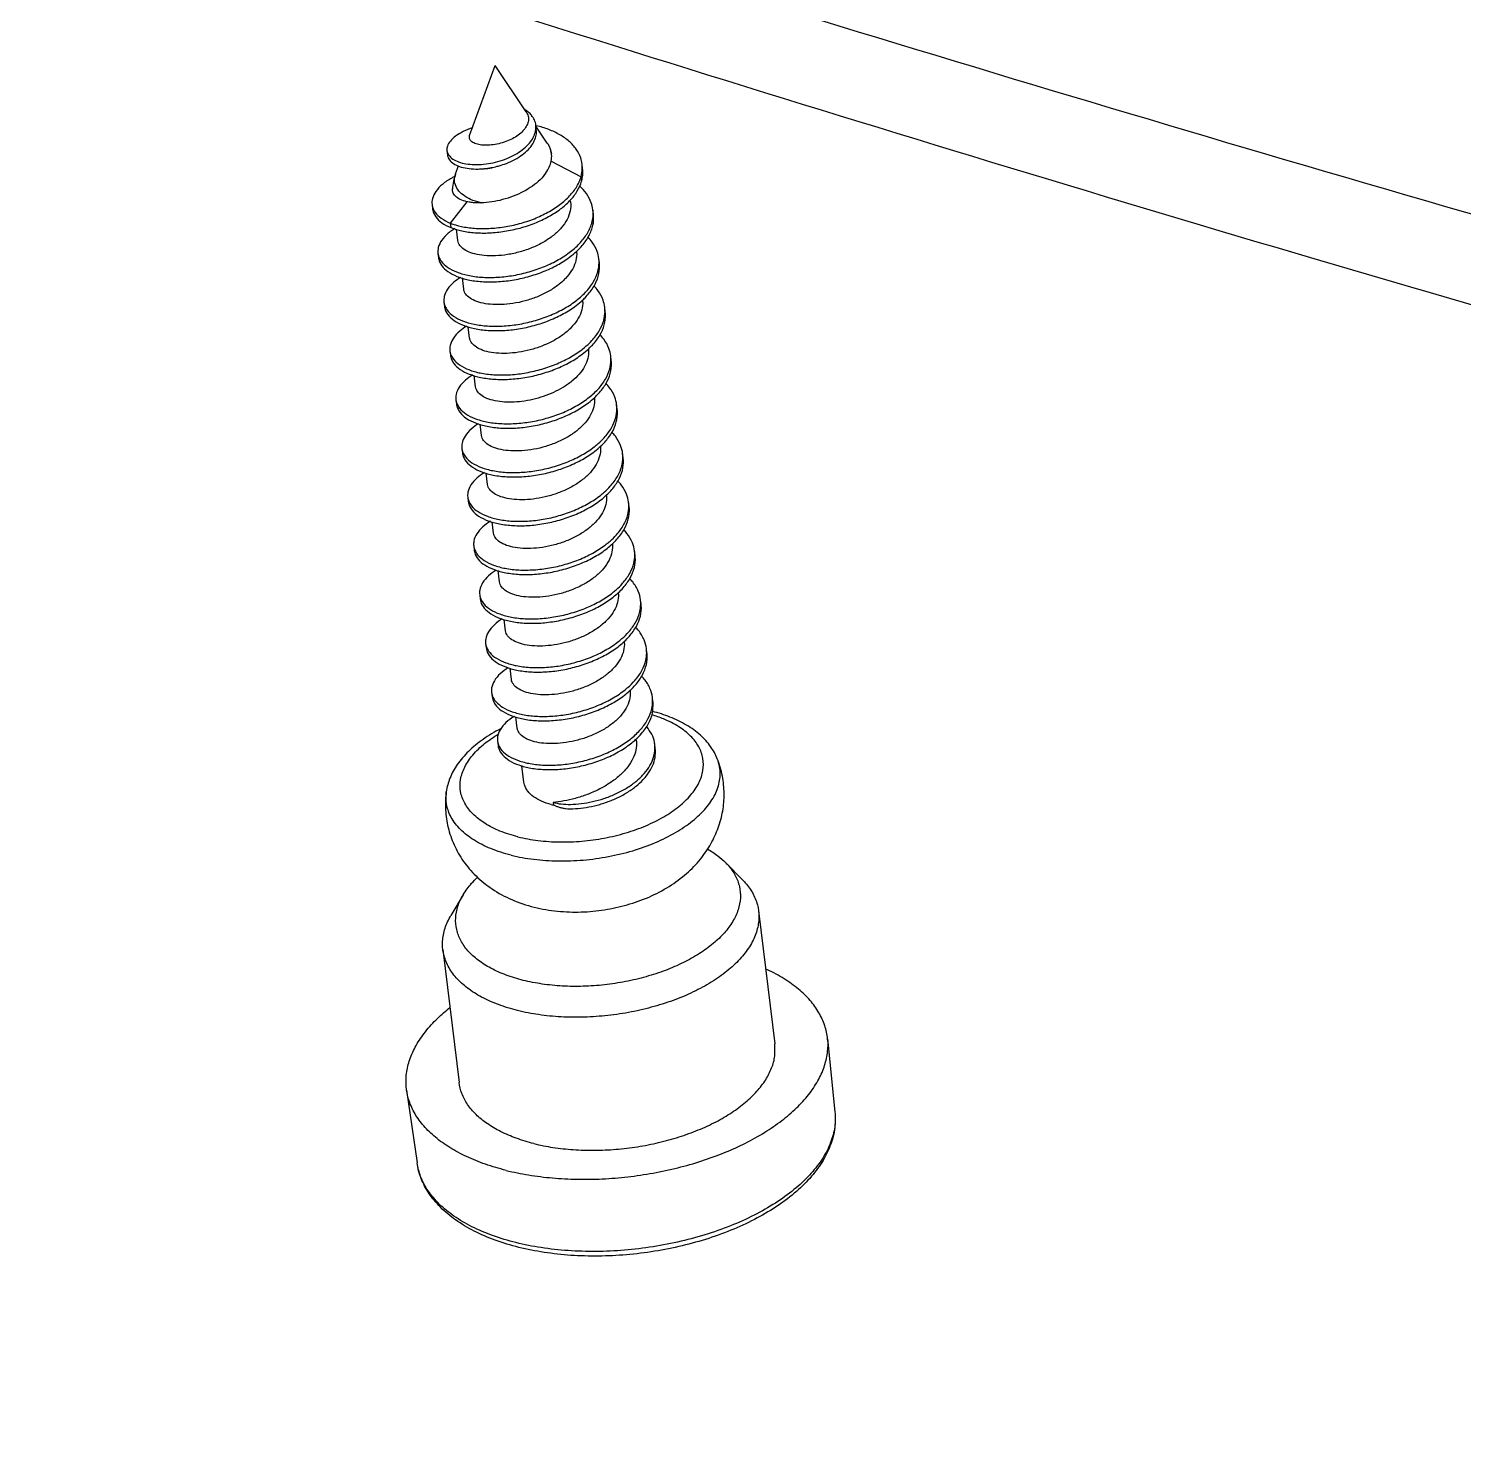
# Model space of a CAD drawing. Header units: millimetres. Extents: x 4625 to 5204, y 1432 to 1835.
# Drawn here: x 4819.07 to 4843.42, y 1479.66 to 1503.87 of the extents above; entities that cross this region are included whole.
import ezdxf

# ---------------------------------------------------------------- set-up
doc = ezdxf.new("R2010")
doc.units = ezdxf.units.MM

# ---------------------------------------------------------------- blocks, each defined once
blk = doc.blocks.new('*u21')
at = {"color": 7, "linetype": 'Continuous'}
for p, q in [((-75.734, 63.794), (-75.252, 65.114)), ((-74.665, 64.243), (-75.252, 65.114)), ((-74.268, 63.653), (-74.484, 63.974)), ((-74.476, 63.907), (-74.484, 63.974)), ((-76.161, 63.51), (-76.151, 63.426)), ((-75.997, 63.071), (-75.942, 63.222)), ((-74.195, 63.31), (-73.632, 63.017)), ((-73.602, 63.172), (-73.612, 63.256)), ((-73.632, 63.017), (-73.622, 62.933)), ((-75.787, 62.547), (-76.101, 62.143)), ((-73.83, 62.541), (-73.834, 62.576)), ((-76.443, 62.492), (-76.433, 62.409)), ((-73.399, 62.312), (-73.409, 62.396)), ((-76.101, 62.143), (-76.091, 62.06)), ((-75.957, 61.814), (-75.983, 62.027)), ((-76.331, 61.572), (-76.32, 61.488)), ((-73.286, 61.392), (-73.297, 61.475)), ((-75.845, 60.893), (-75.871, 61.107)), ((-76.218, 60.652), (-76.208, 60.568)), ((-73.174, 60.471), (-73.184, 60.555)), ((-75.733, 59.973), (-75.759, 60.187)), ((-76.106, 59.731), (-76.096, 59.648)), ((-73.062, 59.551), (-73.072, 59.635)), ((-75.62, 59.053), (-75.646, 59.266)), ((-75.994, 58.811), (-75.983, 58.727)), ((-72.949, 58.631), (-72.96, 58.714)), ((-75.508, 58.132), (-75.534, 58.346)), ((-75.881, 57.891), (-75.871, 57.807)), ((-72.837, 57.71), (-72.847, 57.794)), ((-75.396, 57.212), (-75.422, 57.425)), ((-75.769, 56.97), (-75.759, 56.887)), ((-72.725, 56.79), (-72.735, 56.874)), ((-75.283, 56.292), (-75.309, 56.505)), ((-75.657, 56.05), (-75.647, 55.966)), ((-72.612, 55.87), (-72.623, 55.953)), ((-75.171, 55.372), (-75.197, 55.584)), ((-75.544, 55.13), (-75.534, 55.046)), ((-72.5, 54.949), (-72.51, 55.033)), ((-75.059, 54.451), (-75.085, 54.664)), ((-75.432, 54.21), (-75.422, 54.126)), ((-72.388, 54.029), (-72.398, 54.113)), ((-74.946, 53.531), (-74.972, 53.743)), ((-75.32, 53.289), (-75.31, 53.206)), ((-72.275, 53.109), (-72.286, 53.192)), ((-74.834, 52.611), (-74.86, 52.823)), ((-75.207, 52.369), (-75.197, 52.285)), ((-72.59, 52.385), (-72.593, 52.413)), ((-72.232, 52.227), (-72.242, 52.311)), ((-74.71, 51.595), (-74.748, 51.902)), ((-74.16, 51.211), (-74.154, 51.163)), ((-70.903, 50.072), (-70.585, 49.749)), ((-75.855, 49.468), (-76.086, 49.078)), ((-70.283, 49.163), (-69.976, 46.653)), ((-76.239, 48.436), (-75.932, 45.926)), ((-68.981, 46.75), (-68.842, 45.369)), ((-76.922, 45.781), (-76.725, 44.407))]:
    blk.add_line(p, q, dxfattribs=at)
for centre, radius, start, end in [((-75.019, 63.784), 0.601, 52.5278, 57.3183), ((-74.995, 63.816), 0.561, 50.5394, 52.4931), ((-74.916, 63.898), 0.448, 38.429, 41.4119), ((-74.856, 63.95), 0.372, 350.8768, 353.4232), ((-74.956, 61.986), 2.052, 76.4798, 76.7929), ((-74.824, 63.95), 0.341, 4.7065, 6.943), ((-74.842, 63.949), 0.358, 353.3605, 4.6336), ((-75.948, 63.549), 0.219, 211.914, 215.2548), ((-74.604, 63.4), 0.418, 4.817, 6.9853), ((-75.027, 62.717), 1.033, 159.946, 176.1376), ((-75.601, 64.56), 1.397, 271.0361, 271.1868), ((-75.603, 64.615), 1.452, 271.2134, 275.4435), ((-75.608, 64.674), 1.512, 275.4172, 275.6687), ((-75.555, 64.295), 1.131, 274.589, 274.9335), ((-75.615, 64.738), 1.576, 275.6964, 280.4667), ((-75.559, 64.331), 1.167, 274.946, 277.6648), ((-75.565, 64.378), 1.215, 277.6545, 278.7793), ((-75.572, 64.425), 1.263, 278.7875, 281.1493), ((-75.621, 64.774), 1.612, 280.4566, 284.5749), ((-75.582, 64.474), 1.313, 281.1415, 282.2662), ((-75.62, 64.772), 1.61, 284.5684, 286.1028), ((-74.18, 63.186), 0.572, 358.7431, 7.0187), ((-74.304, 63.207), 0.698, 338.1992, 344.1605), ((-74.246, 63.11), 0.649, 344.1883, 351.4212), ((-75.224, 63.774), 1.283, 256.0035, 256.9679), ((-74.008, 62.322), 0.604, 359.1841, 7.0354), ((-75.4, 61.052), 1.163, 121.8878, 124.4309), ((-73.895, 61.402), 0.603, 359.1733, 7.0366), ((-73.782, 60.481), 0.602, 359.1616, 7.0364), ((-73.669, 59.561), 0.601, 359.1492, 7.0347), ((-73.556, 58.641), 0.601, 359.1364, 7.0317), ((-75.596, 57.924), 0.288, 186.6878, 194.1552), ((-73.443, 57.721), 0.6, 359.1234, 7.0275), ((-75.482, 57.004), 0.289, 186.6972, 194.7507), ((-75.476, 57.006), 0.295, 194.8671, 202.6213), ((-73.331, 56.8), 0.6, 359.1103, 7.0222), ((-73.451, 55.747), 0.871, 38.2667, 44.0797), ((-75.368, 56.084), 0.29, 186.711, 195.3456), ((-75.364, 56.086), 0.295, 195.4546, 202.5708), ((-73.218, 55.88), 0.6, 359.0951, 7.0094), ((-75.254, 55.164), 0.292, 186.7291, 195.9398), ((-75.251, 55.165), 0.295, 196.042, 202.5197), ((-73.106, 54.96), 0.6, 359.0852, 7.0089), ((-75.141, 54.244), 0.293, 186.7512, 196.5336), ((-75.139, 54.245), 0.295, 196.6291, 202.4684), ((-72.994, 54.04), 0.6, 359.0735, 7.0012), ((-75.027, 53.324), 0.295, 186.7769, 197.1268), ((-75.026, 53.325), 0.296, 197.216, 202.4174), ((-72.882, 53.119), 0.601, 359.0519, 6.9929), ((-74.913, 52.404), 0.296, 186.8059, 197.7197), ((-74.914, 52.404), 0.296, 197.8027, 202.3673), ((-72.817, 52.241), 0.579, 358.5886, 6.9027), ((-72.823, 52.241), 0.585, 354.6616, 358.6015), ((-73.856, 52.524), 1.394, 256.0082, 257.6372)]:
    blk.add_arc(centre, radius, start, end, dxfattribs=at)
for points, start_tangent, end_tangent in [([(33.909, 41.144), (11.547, 45.477), (-12.543, 50.765), (-36.496, 56.701), (-60.715, 63.444), (-84.051, 70.705)], (-0.983867, 0.178903), (-0.950152, 0.311788)), ([(-82.626, 68.581), (-59.808, 61.474), (-36.36, 54.918), (-12.318, 48.924), (12.281, 43.501), (35.994, 38.909)], (0.950152, -0.311788), (0.984013, -0.178095)), ([(-74.665, 64.243), (-74.664, 64.241), (-74.63, 64.163), (-74.626, 64.078), (-74.652, 63.99), (-74.709, 63.904), (-74.792, 63.822), (-74.898, 63.751), (-75.019, 63.692), (-75.152, 63.648), (-75.288, 63.621), (-75.416, 63.611)], (0.558024, -0.829825), (-0.99999, -0.004476)), ([(-74.581, 64.194), (-74.638, 64.249)], (-0.661306, 0.750117), (-0.771994, 0.63563)), ([(-74.486, 63.991), (-74.486, 63.994), (-74.513, 64.09), (-74.566, 64.176)], (-0.12094, 0.99266), (-0.621375, 0.783513)), ([(-75.68, 63.941), (-75.857, 63.868), (-75.999, 63.783), (-76.097, 63.691), (-76.152, 63.597), (-76.161, 63.51)], (-0.94872, -0.316118), (0.119505, -0.992834)), ([(-76.126, 63.423), (-76.052, 63.352), (-75.942, 63.297), (-75.803, 63.262), (-75.643, 63.247), (-75.469, 63.254), (-75.29, 63.282), (-75.115, 63.33), (-74.95, 63.397), (-74.804, 63.479), (-74.68, 63.574), (-74.585, 63.677), (-74.521, 63.784), (-74.488, 63.891)], (0.577138, -0.816647), (0.158522, 0.987355)), ([(-75.174, 63.225), (-75.04, 63.27), (-74.88, 63.344), (-74.74, 63.433), (-74.626, 63.533), (-74.543, 63.64), (-74.492, 63.749), (-74.473, 63.856), (-74.476, 63.907)], (0.960756, 0.277394), (-0.121177, 0.992631)), ([(-73.612, 63.256), (-73.639, 63.374), (-73.723, 63.537), (-73.856, 63.684), (-74.031, 63.808), (-74.241, 63.908), (-74.476, 63.981)], (-0.121862, 0.992547), (-0.972287, 0.23379)), ([(-75.416, 63.611), (-75.537, 63.62), (-75.637, 63.647), (-75.705, 63.689), (-75.737, 63.741), (-75.733, 63.794)], (-0.99999, -0.004476), (0.324765, 0.945795)), ([(-74.268, 63.653), (-74.215, 63.552), (-74.189, 63.451)], (0.558533, -0.829483), (0.130498, -0.991449)), ([(-74.189, 63.451), (-74.215, 63.554), (-74.268, 63.653)], (-0.12158, 0.992582), (-0.566898, 0.823788)), ([(-76.161, 63.51), (-76.161, 63.506), (-76.133, 63.433)], (0.119505, -0.992834), (0.528555, -0.848899)), ([(-76.151, 63.427), (-76.146, 63.399), (-76.1, 63.318), (-76.013, 63.251), (-75.892, 63.201), (-75.744, 63.171), (-75.575, 63.163)], (0.115677, -0.993287), (0.999837, 0.018081)), ([(-74.195, 63.31), (-74.187, 63.435)], (0.198384, 0.980124), (-0.083938, 0.996471)), ([(-75.534, 62.529), (-75.714, 62.59), (-75.857, 62.674), (-75.958, 62.776), (-76.011, 62.893), (-76.012, 63.016), (-75.997, 63.071)], (-0.9703, 0.241905), (0.343386, 0.939194)), ([(-74.294, 63.093), (-74.404, 62.962), (-74.548, 62.842), (-74.719, 62.736), (-74.91, 62.65), (-75.111, 62.585), (-75.316, 62.542), (-75.513, 62.524)], (-0.564161, -0.825665), (-0.999462, -0.032788)), ([(-74.294, 63.093), (-74.231, 63.2), (-74.195, 63.31)], (0.584982, 0.811046), (0.198384, 0.980124)), ([(-73.632, 63.017), (-73.608, 63.174)], (0.272004, 0.962296), (0.021716, 0.999764)), ([(-73.604, 63.013), (-73.598, 63.117), (-73.602, 63.172)], (0.148581, 0.9889), (-0.121953, 0.992536)), ([(-76.013, 63.023), (-76.07, 62.993), (-76.247, 62.873), (-76.37, 62.742), (-76.435, 62.605), (-76.443, 62.492)], (-0.894203, -0.447663), (0.117203, -0.993108)), ([(-76.101, 62.143), (-75.89, 62.08), (-75.644, 62.045), (-75.37, 62.042), (-75.083, 62.071), (-74.793, 62.133), (-74.513, 62.226), (-74.256, 62.348), (-74.03, 62.493), (-73.847, 62.657), (-73.712, 62.833), (-73.655, 62.948)], (0.926084, -0.377318), (0.37049, 0.928836)), ([(-75.787, 62.547), (-75.913, 62.59), (-76.002, 62.652), (-76.05, 62.727), (-76.057, 62.787)], (-0.974176, 0.22579), (0.060845, 0.998147)), ([(-73.848, 62.561), (-73.836, 62.573), (-73.702, 62.75), (-73.622, 62.933)], (0.692197, 0.721709), (0.272004, 0.962296)), ([(-73.409, 62.396), (-73.439, 62.523), (-73.532, 62.702), (-73.66, 62.843)], (-0.121996, 0.992531), (-0.743306, 0.668951)), ([(-76.091, 62.06), (-75.88, 61.996), (-75.633, 61.961), (-75.36, 61.958), (-75.073, 61.988), (-74.783, 62.05), (-74.503, 62.143), (-74.245, 62.264), (-74.02, 62.409), (-73.848, 62.561)], (0.926084, -0.377318), (0.692197, 0.721709)), ([(-75.513, 62.524), (-75.612, 62.524), (-75.703, 62.532), (-75.787, 62.547)], (-0.999462, -0.032788), (-0.974176, 0.22579)), ([(-73.83, 62.541), (-73.829, 62.536), (-73.837, 62.374), (-73.896, 62.211), (-74.004, 62.055), (-74.154, 61.911), (-74.34, 61.784), (-74.553, 61.679), (-74.783, 61.6), (-75.017, 61.549), (-75.246, 61.525), (-75.457, 61.531)], (0.121414, -0.992602), (-0.995629, 0.093396)), ([(-76.443, 62.492), (-76.44, 62.471), (-76.422, 62.414)], (0.117203, -0.993108), (0.38653, -0.922277)), ([(-76.433, 62.409), (-76.429, 62.387), (-76.373, 62.261), (-76.258, 62.15), (-76.091, 62.06)], (0.117203, -0.993108), (0.926084, -0.377318)), ([(-76.422, 62.414), (-76.383, 62.345), (-76.269, 62.234), (-76.101, 62.143)], (0.38653, -0.922277), (0.926084, -0.377318)), ([(-73.757, 61.665), (-73.661, 61.758), (-73.518, 61.943), (-73.431, 62.137), (-73.404, 62.313)], (0.751273, 0.659992), (0.01417, 0.9999)), ([(-73.711, 61.614), (-73.651, 61.674), (-73.508, 61.86), (-73.421, 62.054), (-73.394, 62.249), (-73.399, 62.312)], (0.729409, 0.684077), (-0.121996, 0.992531)), ([(-76.057, 62.011), (-76.138, 61.95), (-76.26, 61.818), (-76.324, 61.682), (-76.331, 61.572)], (-0.82458, -0.565746), (0.116995, -0.993133)), ([(-75.457, 61.531), (-75.634, 61.56), (-75.779, 61.612), (-75.883, 61.681), (-75.943, 61.763), (-75.957, 61.814)], (-0.995629, 0.093396), (-0.124529, 0.992216)), ([(-73.297, 61.475), (-73.328, 61.607), (-73.423, 61.785), (-73.499, 61.875)], (-0.122067, 0.992522), (-0.694356, 0.719632)), ([(-76.331, 61.572), (-76.327, 61.548), (-76.31, 61.494)], (0.116995, -0.993133), (0.386108, -0.922454)), ([(-76.32, 61.488), (-76.316, 61.464), (-76.259, 61.338), (-76.143, 61.228), (-75.974, 61.138), (-75.758, 61.073), (-75.506, 61.039), (-75.226, 61.036), (-74.932, 61.067), (-74.634, 61.131), (-74.346, 61.227), (-74.078, 61.352), (-73.844, 61.503), (-73.711, 61.614)], (0.116995, -0.993133), (0.729409, 0.684077)), ([(-76.31, 61.494), (-76.269, 61.422), (-76.153, 61.311), (-75.984, 61.221), (-75.769, 61.157), (-75.516, 61.122), (-75.237, 61.12), (-74.942, 61.15), (-74.644, 61.214), (-74.356, 61.31), (-74.089, 61.436), (-73.854, 61.587), (-73.757, 61.665)], (0.386108, -0.922454), (0.751273, 0.659992)), ([(-73.717, 61.615), (-73.714, 61.555), (-73.739, 61.399), (-73.81, 61.246), (-73.923, 61.1), (-74.077, 60.964), (-74.263, 60.844), (-74.469, 60.748), (-74.688, 60.675), (-74.917, 60.626), (-75.141, 60.605), (-75.345, 60.61)], (0.111928, -0.993716), (-0.995629, 0.093396)), ([(-73.645, 60.745), (-73.545, 60.842), (-73.403, 61.028), (-73.318, 61.222), (-73.292, 61.393)], (0.751402, 0.659844), (0.01429, 0.999898)), ([(-73.599, 60.693), (-73.534, 60.758), (-73.393, 60.944), (-73.308, 61.138), (-73.282, 61.334), (-73.286, 61.392)], (0.729412, 0.684074), (-0.122067, 0.992522)), ([(-75.902, 61.119), (-76.029, 61.026), (-76.15, 60.895), (-76.212, 60.758), (-76.218, 60.652)], (-0.848733, -0.528822), (0.116892, -0.993145)), ([(-75.345, 60.61), (-75.522, 60.64), (-75.668, 60.692), (-75.774, 60.763), (-75.833, 60.846), (-75.845, 60.893)], (-0.995629, 0.093396), (-0.122224, 0.992503)), ([(-73.184, 60.555), (-73.217, 60.691), (-73.314, 60.869), (-73.386, 60.954)], (-0.122123, 0.992515), (-0.693835, 0.720134)), ([(-76.218, 60.652), (-76.214, 60.624), (-76.197, 60.574)], (0.116892, -0.993145), (0.385658, -0.922642)), ([(-76.208, 60.568), (-76.203, 60.54), (-76.144, 60.415), (-76.027, 60.305), (-75.857, 60.215), (-75.641, 60.152), (-75.387, 60.118), (-75.107, 60.116), (-74.812, 60.147), (-74.515, 60.212), (-74.227, 60.309), (-73.96, 60.435), (-73.726, 60.586), (-73.599, 60.693)], (0.116892, -0.993145), (0.729412, 0.684074)), ([(-76.197, 60.574), (-76.155, 60.499), (-76.037, 60.389), (-75.867, 60.299), (-75.651, 60.236), (-75.397, 60.201), (-75.117, 60.2), (-74.823, 60.231), (-74.525, 60.296), (-74.237, 60.393), (-73.97, 60.519), (-73.736, 60.67), (-73.645, 60.745)], (0.385658, -0.922642), (0.751402, 0.659844)), ([(-73.604, 60.695), (-73.601, 60.627), (-73.63, 60.468), (-73.706, 60.312), (-73.822, 60.168), (-73.977, 60.034), (-74.165, 59.916), (-74.374, 59.821), (-74.592, 59.75), (-74.814, 59.705), (-75.032, 59.684), (-75.232, 59.69)], (0.112049, -0.993703), (-0.995629, 0.093396)), ([(-73.533, 59.824), (-73.428, 59.925), (-73.288, 60.112), (-73.204, 60.306), (-73.18, 60.473)], (0.751532, 0.659697), (0.01441, 0.999896)), ([(-73.487, 59.773), (-73.418, 59.842), (-73.278, 60.028), (-73.194, 60.222), (-73.17, 60.418), (-73.174, 60.471)], (0.729418, 0.684069), (-0.122123, 0.992515)), ([(-75.79, 60.198), (-75.92, 60.103), (-76.04, 59.971), (-76.1, 59.835), (-76.106, 59.731)], (-0.848572, -0.52908), (0.116878, -0.993146)), ([(-76.085, 59.653), (-76.04, 59.576), (-75.922, 59.466), (-75.75, 59.377), (-75.533, 59.314), (-75.279, 59.281), (-74.998, 59.28), (-74.703, 59.312), (-74.406, 59.378), (-74.118, 59.475), (-73.852, 59.602), (-73.619, 59.754), (-73.533, 59.824)], (0.385166, -0.922847), (0.751532, 0.659697)), ([(-75.232, 59.69), (-75.408, 59.719), (-75.552, 59.77), (-75.656, 59.838), (-75.718, 59.92), (-75.732, 59.973)], (-0.995629, 0.093396), (-0.124705, 0.992194)), ([(-73.072, 59.635), (-73.106, 59.775), (-73.204, 59.953), (-73.273, 60.033)], (-0.122161, 0.99251), (-0.693292, 0.720657)), ([(-76.106, 59.731), (-76.101, 59.701), (-76.085, 59.653)], (0.116878, -0.993146), (0.385166, -0.922847)), ([(-76.096, 59.648), (-76.09, 59.617), (-76.03, 59.492), (-75.911, 59.382), (-75.74, 59.293), (-75.523, 59.23), (-75.269, 59.197), (-74.988, 59.196), (-74.693, 59.228), (-74.396, 59.294), (-74.108, 59.391), (-73.842, 59.518), (-73.609, 59.67), (-73.487, 59.773)], (0.116878, -0.993146), (0.729418, 0.684069)), ([(-73.492, 59.775), (-73.489, 59.737), (-73.506, 59.587), (-73.566, 59.437), (-73.667, 59.294), (-73.805, 59.16), (-73.973, 59.041)], (0.113068, -0.993587), (-0.854653, -0.5192)), ([(-73.734, 58.685), (-73.502, 58.837), (-73.312, 59.009), (-73.173, 59.196), (-73.091, 59.39), (-73.068, 59.552)], (0.872047, 0.489423), (0.01453, 0.999894)), ([(-73.374, 58.853), (-73.302, 58.926), (-73.163, 59.112), (-73.08, 59.307), (-73.058, 59.502), (-73.062, 59.551)], (0.729375, 0.684114), (-0.122161, 0.99251)), ([(-75.678, 59.278), (-75.811, 59.18), (-75.929, 59.048), (-75.989, 58.911), (-75.994, 58.811)], (-0.848387, -0.529376), (0.116947, -0.993138)), ([(-75.12, 58.77), (-75.297, 58.799), (-75.444, 58.852), (-75.548, 58.922), (-75.607, 59.005), (-75.62, 59.053)], (-0.995629, 0.093396), (-0.123183, 0.992384)), ([(-73.973, 59.041), (-74.151, 58.947), (-74.344, 58.871), (-74.544, 58.814), (-74.747, 58.778), (-74.941, 58.764), (-75.12, 58.77)], (-0.854653, -0.5192), (-0.995629, 0.093396)), ([(-72.96, 58.714), (-72.996, 58.859), (-73.095, 59.036), (-73.161, 59.113)], (-0.122181, 0.992508), (-0.693596, 0.720364)), ([(-75.994, 58.811), (-75.988, 58.777), (-75.973, 58.733)], (0.116947, -0.993138), (0.384633, -0.923069)), ([(-75.983, 58.727), (-75.977, 58.694), (-75.915, 58.569), (-75.796, 58.459), (-75.623, 58.371), (-75.405, 58.309), (-75.15, 58.276), (-74.869, 58.276), (-74.574, 58.309), (-74.276, 58.375), (-73.989, 58.474), (-73.724, 58.601)], (0.116947, -0.993138), (0.872047, 0.489423)), ([(-75.973, 58.733), (-75.926, 58.653), (-75.806, 58.543), (-75.633, 58.455), (-75.415, 58.393), (-75.16, 58.36), (-74.879, 58.36), (-74.584, 58.393), (-74.287, 58.459), (-73.999, 58.557), (-73.734, 58.685)], (0.384633, -0.923069), (0.872047, 0.489423)), ([(-73.38, 58.855), (-73.377, 58.796), (-73.402, 58.638), (-73.472, 58.485), (-73.585, 58.34), (-73.739, 58.203), (-73.926, 58.083), (-74.134, 57.986), (-74.354, 57.913), (-74.582, 57.865), (-74.805, 57.844), (-75.008, 57.849)], (0.112949, -0.993601), (-0.995629, 0.093396)), ([(-73.724, 58.601), (-73.492, 58.753), (-73.374, 58.853)], (0.872047, 0.489423), (0.729375, 0.684114)), ([(-73.309, 57.983), (-73.196, 58.093), (-73.058, 58.28), (-72.977, 58.474), (-72.955, 58.632)], (0.751788, 0.659405), (0.014645, 0.999893)), ([(-73.262, 57.932), (-73.186, 58.01), (-73.048, 58.196), (-72.967, 58.391), (-72.946, 58.586), (-72.949, 58.631)], (0.729433, 0.684052), (-0.122181, 0.992508)), ([(-75.566, 58.357), (-75.702, 58.256), (-75.819, 58.124), (-75.877, 57.988), (-75.881, 57.891)], (-0.848178, -0.529712), (0.117096, -0.993121)), ([(-72.847, 57.794), (-72.885, 57.943), (-72.985, 58.12), (-73.049, 58.193)], (-0.122182, 0.992508), (-0.694024, 0.719952)), ([(-75.871, 57.807), (-75.864, 57.77), (-75.801, 57.646), (-75.68, 57.537), (-75.506, 57.449), (-75.287, 57.387), (-75.031, 57.356), (-74.75, 57.356), (-74.454, 57.39), (-74.157, 57.457), (-73.87, 57.556), (-73.606, 57.684), (-73.374, 57.837), (-73.262, 57.932)], (0.117096, -0.993121), (0.729433, 0.684052)), ([(-75.861, 57.813), (-75.811, 57.729), (-75.69, 57.621), (-75.516, 57.533), (-75.297, 57.471), (-75.041, 57.439), (-74.76, 57.44), (-74.465, 57.474), (-74.167, 57.541), (-73.88, 57.64), (-73.616, 57.768), (-73.385, 57.92), (-73.309, 57.983)], (0.384063, -0.923307), (0.751788, 0.659405)), ([(-75.008, 57.849), (-75.184, 57.879), (-75.329, 57.93), (-75.435, 58.001), (-75.495, 58.084), (-75.508, 58.133)], (-0.995629, 0.093396), (-0.122621, 0.992454)), ([(-73.267, 57.935), (-73.264, 57.863), (-73.294, 57.704), (-73.37, 57.548), (-73.488, 57.404), (-73.642, 57.272), (-73.828, 57.155), (-74.037, 57.06), (-74.256, 56.989), (-74.478, 56.943), (-74.695, 56.923), (-74.895, 56.929)], (0.112719, -0.993627), (-0.995629, 0.093396)), ([(-75.874, 57.854), (-75.861, 57.813)], (0.245215, -0.969469), (0.384063, -0.923307)), ([(-73.196, 57.063), (-73.08, 57.177), (-72.943, 57.364), (-72.864, 57.559), (-72.843, 57.711)], (0.751914, 0.659261), (0.014758, 0.999891)), ([(-73.15, 57.012), (-73.07, 57.093), (-72.933, 57.281), (-72.853, 57.475), (-72.834, 57.67), (-72.837, 57.71)], (0.729443, 0.684042), (-0.122182, 0.992508)), ([(-75.454, 57.436), (-75.593, 57.333), (-75.709, 57.201), (-75.765, 57.064), (-75.769, 56.971)], (-0.847943, -0.530087), (0.117319, -0.993094)), ([(-74.895, 56.929), (-75.072, 56.958), (-75.216, 57.01), (-75.32, 57.078), (-75.381, 57.159), (-75.395, 57.212)], (-0.995629, 0.093396), (-0.124913, 0.992168)), ([(-72.735, 56.874), (-72.774, 57.027), (-72.876, 57.203), (-72.937, 57.273)], (-0.122161, 0.99251), (-0.694435, 0.719555)), ([(-75.759, 56.887), (-75.751, 56.847), (-75.686, 56.723), (-75.564, 56.614), (-75.389, 56.527), (-75.169, 56.466), (-74.913, 56.435), (-74.631, 56.436), (-74.335, 56.471), (-74.038, 56.539), (-73.751, 56.638), (-73.488, 56.767), (-73.257, 56.92), (-73.15, 57.012)], (0.117319, -0.993094), (0.729443, 0.684042)), ([(-75.748, 56.893), (-75.697, 56.806), (-75.574, 56.698), (-75.399, 56.611), (-75.179, 56.55), (-74.923, 56.519), (-74.641, 56.52), (-74.345, 56.554), (-74.048, 56.622), (-73.762, 56.722), (-73.498, 56.851), (-73.267, 57.004), (-73.196, 57.063)], (0.38346, -0.923557), (0.751914, 0.659261)), ([(-73.155, 57.014), (-73.152, 56.95), (-73.178, 56.795), (-73.25, 56.64), (-73.365, 56.494), (-73.519, 56.359), (-73.704, 56.241), (-73.91, 56.145), (-74.13, 56.072), (-74.359, 56.024), (-74.581, 56.003), (-74.783, 56.009)], (0.113143, -0.993579), (-0.995629, 0.093396)), ([(-73.084, 56.142), (-72.964, 56.261), (-72.829, 56.448), (-72.75, 56.643), (-72.731, 56.791)], (0.752039, 0.659118), (0.014866, 0.999889)), ([(-73.037, 56.092), (-72.954, 56.177), (-72.818, 56.365), (-72.74, 56.559), (-72.721, 56.755), (-72.725, 56.79)], (0.729453, 0.684031), (-0.122161, 0.99251)), ([(-75.342, 56.516), (-75.484, 56.41), (-75.598, 56.277), (-75.654, 56.141), (-75.657, 56.05)], (-0.847683, -0.530502), (0.117609, -0.99306)), ([(-74.783, 56.009), (-74.961, 56.039), (-75.108, 56.092), (-75.213, 56.163), (-75.271, 56.246), (-75.283, 56.292)], (-0.995629, 0.093396), (-0.122005, 0.99253)), ([(-75.646, 55.967), (-75.638, 55.924), (-75.572, 55.8), (-75.448, 55.692), (-75.272, 55.605), (-75.051, 55.545), (-74.794, 55.514), (-74.512, 55.516), (-74.216, 55.552), (-73.919, 55.62), (-73.633, 55.721), (-73.369, 55.85), (-73.14, 56.004), (-73.037, 56.092)], (0.117609, -0.99306), (0.729453, 0.684031)), ([(-75.636, 55.973), (-75.582, 55.883), (-75.458, 55.775), (-75.282, 55.689), (-75.061, 55.628), (-74.804, 55.598), (-74.522, 55.6), (-74.226, 55.635), (-73.929, 55.704), (-73.643, 55.804), (-73.38, 55.934), (-73.15, 56.088), (-73.084, 56.142)], (0.382828, -0.92382), (0.752039, 0.659118)), ([(-73.043, 56.094), (-73.04, 56.061), (-73.058, 55.9), (-73.125, 55.742), (-73.235, 55.593), (-73.388, 55.453), (-73.576, 55.329), (-73.788, 55.229), (-74.01, 55.154), (-74.239, 55.105), (-74.465, 55.083), (-74.671, 55.088)], (0.11391, -0.993491), (-0.995629, 0.093396)), ([(-72.623, 55.953), (-72.664, 56.111), (-72.767, 56.287)], (-0.122018, 0.992528), (-0.618486, 0.785796)), ([(-72.972, 55.222), (-72.848, 55.345), (-72.714, 55.533), (-72.637, 55.727), (-72.618, 55.871)], (0.752163, 0.658977), (0.015006, 0.999887)), ([(-72.925, 55.171), (-72.837, 55.261), (-72.704, 55.449), (-72.626, 55.644), (-72.609, 55.839), (-72.612, 55.87)], (0.729464, 0.684019), (-0.122018, 0.992528)), ([(-75.231, 55.595), (-75.375, 55.486), (-75.488, 55.354), (-75.542, 55.217), (-75.544, 55.13)], (-0.847398, -0.530958), (0.117961, -0.993018)), ([(-75.524, 55.052), (-75.468, 54.96), (-75.343, 54.853), (-75.165, 54.767), (-74.943, 54.707), (-74.685, 54.677), (-74.403, 54.68), (-74.107, 54.716), (-73.81, 54.786), (-73.524, 54.887), (-73.261, 55.017), (-73.033, 55.171), (-72.972, 55.222)], (0.382173, -0.924091), (0.752163, 0.658977)), ([(-74.671, 55.088), (-74.847, 55.118), (-74.991, 55.169), (-75.096, 55.238), (-75.157, 55.321), (-75.171, 55.372)], (-0.995629, 0.093396), (-0.123321, 0.992367)), ([(-72.51, 55.033), (-72.553, 55.195), (-72.658, 55.371), (-72.713, 55.434)], (-0.122052, 0.992524), (-0.695208, 0.718809)), ([(-75.534, 55.046), (-75.525, 55), (-75.457, 54.877), (-75.332, 54.769), (-75.155, 54.683), (-74.933, 54.623), (-74.675, 54.594), (-74.393, 54.596), (-74.097, 54.633), (-73.8, 54.702), (-73.514, 54.803), (-73.251, 54.933), (-73.023, 55.087), (-72.925, 55.171)], (0.117961, -0.993018), (0.729464, 0.684019)), ([(-72.931, 55.174), (-72.928, 55.102), (-72.957, 54.944), (-73.033, 54.789), (-73.15, 54.643), (-73.304, 54.511), (-73.49, 54.395), (-73.698, 54.3), (-73.917, 54.228), (-74.142, 54.182), (-74.358, 54.162), (-74.558, 54.168)], (0.112951, -0.993601), (-0.995629, 0.093396)), ([(-72.86, 54.301), (-72.732, 54.429), (-72.599, 54.617), (-72.523, 54.811), (-72.506, 54.95)], (0.752282, 0.658842), (0.015068, 0.999886)), ([(-72.813, 54.251), (-72.721, 54.345), (-72.589, 54.533), (-72.513, 54.728), (-72.497, 54.923), (-72.5, 54.949)], (0.729474, 0.684008), (-0.122052, 0.992524)), ([(-75.119, 54.674), (-75.266, 54.563), (-75.378, 54.43), (-75.43, 54.294), (-75.432, 54.21)], (-0.847086, -0.531455), (0.118367, -0.99297)), ([(-74.558, 54.168), (-74.735, 54.197), (-74.88, 54.249), (-74.984, 54.318), (-75.044, 54.399), (-75.058, 54.451)], (-0.995629, 0.093396), (-0.124777, 0.992185)), ([(-72.398, 54.113), (-72.443, 54.279), (-72.548, 54.454), (-72.601, 54.514)], (-0.121962, 0.992535), (-0.69557, 0.718459)), ([(-75.422, 54.126), (-75.412, 54.077), (-75.343, 53.954), (-75.216, 53.846), (-75.038, 53.761), (-74.815, 53.702), (-74.557, 53.673), (-74.273, 53.676), (-73.977, 53.713), (-73.68, 53.784), (-73.395, 53.886), (-73.133, 54.016), (-72.905, 54.171), (-72.813, 54.251)], (0.118367, -0.99297), (0.729474, 0.684008)), ([(-75.412, 54.132), (-75.353, 54.037), (-75.227, 53.93), (-75.048, 53.845), (-74.825, 53.786), (-74.567, 53.757), (-74.284, 53.76), (-73.987, 53.797), (-73.691, 53.867), (-73.405, 53.969), (-73.143, 54.1), (-72.916, 54.255), (-72.86, 54.301)], (0.381501, -0.924369), (0.752282, 0.658842)), ([(-72.818, 54.253), (-72.815, 54.192), (-72.84, 54.036), (-72.911, 53.883), (-73.024, 53.737), (-73.178, 53.601), (-73.364, 53.482), (-73.57, 53.385), (-73.789, 53.312), (-74.019, 53.264), (-74.242, 53.242), (-74.446, 53.248)], (0.113325, -0.993558), (-0.995629, 0.093396)), ([(-72.748, 53.381), (-72.616, 53.513), (-72.484, 53.701), (-72.41, 53.896), (-72.394, 54.03)], (0.752399, 0.658708), (0.015159, 0.999885)), ([(-72.7, 53.331), (-72.605, 53.429), (-72.474, 53.617), (-72.4, 53.812), (-72.385, 54.007), (-72.388, 54.029)], (0.729485, 0.683997), (-0.121962, 0.992535)), ([(-75.007, 53.754), (-75.157, 53.64), (-75.267, 53.507), (-75.318, 53.37), (-75.32, 53.289)], (-0.846748, -0.531994), (0.118819, -0.992916)), ([(-72.286, 53.192), (-72.332, 53.363), (-72.439, 53.538), (-72.489, 53.594)], (-0.121847, 0.992549), (-0.695916, 0.718123)), ([(-75.309, 53.206), (-75.298, 53.154), (-75.228, 53.03), (-75.101, 52.924), (-74.921, 52.839), (-74.697, 52.78), (-74.438, 52.752), (-74.154, 52.757), (-73.858, 52.794), (-73.561, 52.865), (-73.276, 52.968), (-73.015, 53.099), (-72.788, 53.254), (-72.7, 53.331)], (0.118819, -0.992916), (0.729485, 0.683997)), ([(-75.299, 53.212), (-75.238, 53.114), (-75.111, 53.007), (-74.931, 52.923), (-74.707, 52.864), (-74.448, 52.836), (-74.164, 52.84), (-73.868, 52.878), (-73.571, 52.949), (-73.287, 53.052), (-73.025, 53.183), (-72.799, 53.338), (-72.748, 53.381)], (0.380818, -0.92465), (0.752399, 0.658708)), ([(-74.446, 53.248), (-74.623, 53.277), (-74.77, 53.33), (-74.875, 53.401), (-74.934, 53.484), (-74.946, 53.531)], (-0.995629, 0.093396), (-0.122138, 0.992513)), ([(-72.706, 53.333), (-72.703, 53.266), (-72.731, 53.107), (-72.806, 52.951), (-72.922, 52.806), (-73.077, 52.672), (-73.265, 52.554), (-73.474, 52.458), (-73.692, 52.388), (-73.914, 52.342), (-74.133, 52.322), (-74.334, 52.327)], (0.113023, -0.993592), (-0.995629, 0.093396)), ([(-75.187, 52.292), (-75.124, 52.191), (-74.995, 52.085), (-74.814, 52.001), (-74.589, 51.943), (-74.329, 51.915), (-74.045, 51.92), (-73.749, 51.959), (-73.452, 52.031), (-73.168, 52.134), (-72.907, 52.266), (-72.681, 52.422), (-72.5, 52.597), (-72.369, 52.785), (-72.297, 52.98), (-72.281, 53.109)], (0.380134, -0.924932), (0.015429, 0.999881)), ([(-72.602, 52.397), (-72.489, 52.513), (-72.359, 52.701), (-72.286, 52.896), (-72.274, 53.091), (-72.275, 53.109)], (0.738496, 0.674258), (-0.121847, 0.992549)), ([(-74.896, 52.833), (-75.048, 52.716), (-75.157, 52.583), (-75.207, 52.447), (-75.207, 52.369)], (-0.846385, -0.532572), (0.119309, -0.992857)), ([(-74.823, 50.562), (-74.444, 50.492), (-74.037, 50.465), (-73.615, 50.48), (-73.193, 50.538), (-72.786, 50.637), (-72.407, 50.772), (-72.07, 50.941), (-71.785, 51.136), (-71.562, 51.351), (-71.41, 51.579), (-71.333, 51.812), (-71.333, 52.042), (-71.412, 52.262), (-71.565, 52.463), (-71.789, 52.639), (-72.074, 52.785), (-72.299, 52.863)], (0.9703, -0.241905), (-0.959021, 0.283334)), ([(-71.062, 52.035), (-71.187, 52.264), (-71.381, 52.479), (-71.64, 52.668), (-71.954, 52.821), (-72.284, 52.928)], (-0.367232, 0.930129), (-0.968269, 0.249909)), ([(-75.142, 52.603), (-75.154, 52.597), (-75.48, 52.4), (-75.755, 52.173), (-75.966, 51.926), (-76.105, 51.668), (-76.173, 51.411)], (-0.889595, -0.456751), (-0.132742, -0.991151)), ([(-74.823, 50.562), (-75.162, 50.671), (-75.447, 50.817), (-75.671, 50.993), (-75.824, 51.194), (-75.903, 51.414), (-75.903, 51.644), (-75.826, 51.877), (-75.674, 52.105), (-75.451, 52.32), (-75.188, 52.503)], (-0.9703, 0.241905), (0.859033, 0.51192)), ([(-74.334, 52.327), (-74.509, 52.356), (-74.652, 52.407), (-74.757, 52.475), (-74.818, 52.556), (-74.834, 52.61)], (-0.995629, 0.093396), (-0.125258, 0.992124)), ([(-72.242, 52.311), (-72.247, 52.345), (-72.298, 52.498), (-72.392, 52.642), (-72.396, 52.648)], (-0.120497, 0.992714), (-0.645587, 0.763686)), ([(-75.197, 52.285), (-75.185, 52.23), (-75.113, 52.107), (-74.985, 52.001), (-74.804, 51.917), (-74.579, 51.859), (-74.319, 51.832), (-74.035, 51.837), (-73.739, 51.875), (-73.442, 51.947), (-73.158, 52.05), (-72.897, 52.182), (-72.671, 52.338), (-72.602, 52.397)], (0.119309, -0.992857), (0.738496, 0.674258)), ([(-72.59, 52.386), (-72.586, 52.327), (-72.607, 52.162), (-72.674, 52), (-72.781, 51.846), (-72.926, 51.699), (-73.106, 51.565), (-73.306, 51.451), (-73.519, 51.359), (-73.74, 51.287), (-73.958, 51.238), (-74.16, 51.211)], (0.122121, -0.992515), (-0.995815, -0.091388)), ([(-74.952, 50.216), (-74.525, 50.138), (-74.066, 50.107), (-73.59, 50.124), (-73.115, 50.189), (-72.656, 50.3), (-72.229, 50.453), (-71.849, 50.643), (-71.528, 50.863), (-71.277, 51.105), (-71.105, 51.362), (-71.018, 51.625), (-71.019, 51.884), (-71.062, 52.035)], (0.9703, -0.241905), (-0.367026, 0.930211)), ([(-74.517, 49.235), (-74.076, 49.159), (-73.627, 49.144), (-73.19, 49.185), (-72.762, 49.279), (-72.35, 49.426), (-71.969, 49.627), (-71.642, 49.869), (-71.381, 50.139), (-71.182, 50.43), (-71.044, 50.731), (-70.96, 51.048), (-70.933, 51.376), (-70.966, 51.709), (-71.062, 52.035)], (0.9703, -0.241905), (-0.367232, 0.930129)), ([(-74.16, 51.211), (-74.008, 51.182), (-73.828, 51.174), (-73.628, 51.188), (-73.417, 51.225), (-73.202, 51.284), (-72.992, 51.366), (-72.795, 51.468), (-72.619, 51.589), (-72.47, 51.724), (-72.354, 51.872), (-72.277, 52.028), (-72.24, 52.187)], (0.963453, -0.267878), (0.093035, 0.995663)), ([(-73.229, 51.189), (-73.118, 51.227), (-72.916, 51.313), (-72.728, 51.42), (-72.563, 51.543), (-72.425, 51.679), (-72.321, 51.827), (-72.254, 51.98), (-72.228, 52.137), (-72.232, 52.227)], (0.954707, 0.297548), (-0.120898, 0.992665)), ([(-74.193, 51.172), (-74.378, 51.234), (-74.528, 51.319), (-74.637, 51.423), (-74.699, 51.541), (-74.71, 51.595)], (-0.9703, 0.241905), (-0.120356, 0.992731)), ([(-76.173, 51.411), (-76.187, 51.072), (-76.139, 50.738), (-76.027, 50.412), (-75.853, 50.105), (-75.612, 49.823), (-75.308, 49.578), (-74.939, 49.377), (-74.517, 49.235)], (-0.132742, -0.991151), (0.9703, -0.241905)), ([(-74.952, 50.216), (-75.334, 50.339), (-75.656, 50.503), (-75.908, 50.702), (-76.081, 50.929), (-76.169, 51.176), (-76.173, 51.411)], (-0.9703, 0.241905), (0.13138, 0.991332)), ([(-74.154, 51.163), (-74.102, 51.141), (-74.046, 51.122), (-73.986, 51.106), (-73.925, 51.093)], (0.910659, -0.413159), (0.982038, -0.188684)), ([(-73.925, 51.093), (-73.739, 51.094), (-73.538, 51.116), (-73.328, 51.16), (-73.229, 51.189)], (0.998532, -0.054167), (0.954707, 0.297548)), ([(-70.903, 50.072), (-70.859, 50.024), (-70.723, 49.831), (-70.645, 49.623), (-70.627, 49.407), (-70.669, 49.186), (-70.77, 48.966), (-70.927, 48.752), (-71.138, 48.548), (-71.397, 48.359), (-71.7, 48.189), (-72.038, 48.042), (-72.404, 47.922), (-72.791, 47.83), (-73.19, 47.769), (-73.591, 47.741), (-73.986, 47.746), (-74.366, 47.784), (-74.722, 47.853)], (0.701746, -0.712427), (-0.9703, 0.241905)), ([(-71.249, 50.332), (-71.049, 50.2), (-70.903, 50.072)], (0.870582, -0.492024), (0.701746, -0.712427)), ([(-75.855, 49.468), (-75.696, 49.684), (-75.584, 49.801)], (0.509853, 0.860262), (0.725487, 0.688236)), ([(-70.585, 49.749), (-70.535, 49.696), (-70.384, 49.48), (-70.298, 49.25), (-70.283, 49.163)], (0.701792, -0.712382), (0.120702, -0.992689)), ([(-74.722, 47.853), (-75.047, 47.953), (-75.333, 48.082), (-75.574, 48.236), (-75.765, 48.411), (-75.9, 48.605), (-75.978, 48.813), (-75.996, 49.029), (-75.955, 49.25), (-75.855, 49.468)], (-0.9703, 0.241905), (0.509853, 0.860262)), ([(-76.239, 48.436), (-76.244, 48.59), (-76.197, 48.835), (-76.086, 49.078)], (-0.120702, 0.992689), (0.509848, 0.860264)), ([(-70.283, 49.163), (-70.278, 49.009), (-70.324, 48.764), (-70.436, 48.52), (-70.611, 48.282), (-70.845, 48.055), (-71.134, 47.845), (-71.469, 47.656), (-71.845, 47.493), (-72.253, 47.359), (-72.682, 47.257), (-73.125, 47.19), (-73.571, 47.159), (-74.01, 47.164), (-74.432, 47.206), (-74.828, 47.283)], (0.120702, -0.992689), (-0.9703, 0.241905)), ([(-74.828, 47.283), (-75.189, 47.395), (-75.507, 47.537), (-75.775, 47.708), (-75.986, 47.903), (-76.137, 48.119), (-76.223, 48.349), (-76.239, 48.436)], (-0.9703, 0.241905), (-0.120702, 0.992689)), ([(-68.981, 46.75), (-69.034, 46.998), (-69.145, 47.243), (-69.311, 47.474), (-69.53, 47.687), (-69.799, 47.881), (-70.115, 48.051), (-70.148, 48.066)], (-0.100652, 0.994922), (-0.910309, 0.41393)), ([(-76.922, 45.781), (-76.928, 45.836), (-76.924, 46.098), (-76.861, 46.362), (-76.742, 46.625), (-76.568, 46.884), (-76.34, 47.134), (-76.106, 47.338)], (-0.141946, 0.989874), (0.784012, 0.620746)), ([(-75.044, 44.268), (-74.621, 44.181), (-74.173, 44.125), (-73.708, 44.1), (-73.231, 44.107), (-72.751, 44.146), (-72.273, 44.217), (-71.806, 44.317), (-71.355, 44.446), (-70.927, 44.603), (-70.529, 44.783), (-70.167, 44.986), (-69.845, 45.208), (-69.568, 45.445), (-69.341, 45.695), (-69.167, 45.954), (-69.047, 46.217), (-68.985, 46.482), (-68.98, 46.743), (-68.981, 46.75)], (0.9703, -0.241905), (-0.100652, 0.994922)), ([(-74.522, 44.773), (-74.161, 44.701), (-73.779, 44.659), (-73.38, 44.647), (-72.974, 44.665), (-72.568, 44.714), (-72.168, 44.792), (-71.784, 44.898), (-71.421, 45.03), (-71.086, 45.185), (-70.787, 45.361), (-70.528, 45.554), (-70.314, 45.761), (-70.149, 45.978), (-70.037, 46.201), (-69.978, 46.425), (-69.976, 46.647), (-69.976, 46.653)], (0.9703, -0.241905), (-0.121257, 0.992621)), ([(-75.044, 44.268), (-75.437, 44.384), (-75.794, 44.529), (-76.109, 44.699), (-76.378, 44.892), (-76.598, 45.105), (-76.764, 45.336), (-76.875, 45.581), (-76.922, 45.781)], (-0.9703, 0.241905), (-0.141946, 0.989874)), ([(-74.522, 44.773), (-74.853, 44.874), (-75.149, 45), (-75.404, 45.151), (-75.613, 45.323), (-75.773, 45.513), (-75.88, 45.717), (-75.932, 45.926)], (-0.9703, 0.241905), (-0.121257, 0.992621)), ([(-68.842, 45.369), (-68.847, 45.091), (-68.924, 44.794), (-69.073, 44.5), (-69.291, 44.213), (-69.574, 43.939), (-69.917, 43.683), (-70.313, 43.45), (-70.756, 43.244), (-71.236, 43.07), (-71.746, 42.929), (-72.274, 42.826), (-72.812, 42.762), (-73.35, 42.737), (-73.877, 42.753), (-74.384, 42.809), (-74.861, 42.905)], (0.100374, -0.99495), (-0.9703, 0.241905)), ([(-68.842, 45.369), (-68.846, 45.069), (-68.921, 44.762), (-69.067, 44.455), (-69.285, 44.155), (-69.569, 43.87), (-69.913, 43.607), (-70.309, 43.369), (-70.748, 43.161), (-71.223, 42.985), (-71.725, 42.844), (-72.245, 42.74), (-72.775, 42.675), (-73.305, 42.65), (-73.826, 42.664), (-74.329, 42.72), (-74.805, 42.815)], (0.100571, -0.99493), (-0.9703, 0.241905)), ([(-74.805, 42.815), (-75.25, 42.95), (-75.65, 43.123), (-75.997, 43.332), (-76.283, 43.571), (-76.501, 43.835), (-76.648, 44.115), (-76.725, 44.407)], (-0.9703, 0.241905), (-0.141677, 0.989913)), ([(-76.658, 44.151), (-76.659, 44.154), (-76.725, 44.407)], (-0.359322, 0.933214), (-0.142038, 0.989861)), ([(-74.861, 42.905), (-75.3, 43.038), (-75.691, 43.205), (-76.029, 43.405), (-76.306, 43.632), (-76.517, 43.884), (-76.658, 44.151)], (-0.9703, 0.241905), (-0.359322, 0.933214))]:
    blk.add_spline(points, degree=3, dxfattribs=dict(at, start_tangent=start_tangent, end_tangent=end_tangent))

msp = doc.modelspace()

# ---------------------------------------------------------------- block references
at = {"xscale": 0.9, "yscale": 0.9, "zscale": 0.9}
msp.add_blockref('*u21', (4894.712, 1444.641), dxfattribs=at)

doc.saveas('drawing.dxf')
